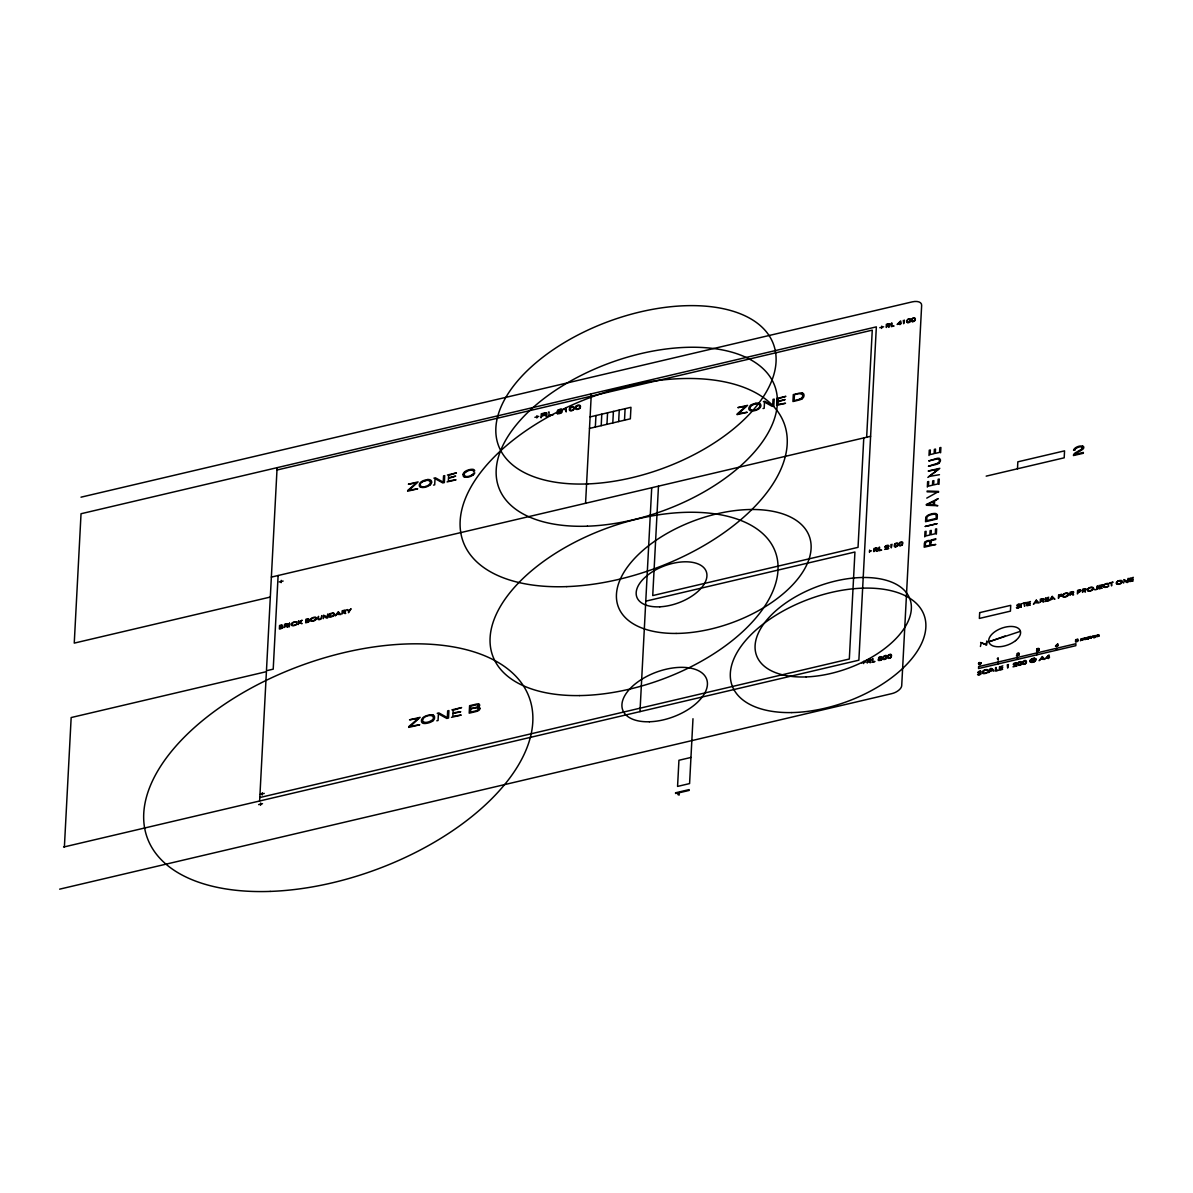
<?xml version="1.0" encoding="UTF-8"?>
<svg xmlns="http://www.w3.org/2000/svg" width="1193" height="1193" viewBox="0 0 1193 1193"><rect width="100%" height="100%" fill="white"/><g stroke="black" fill="none" stroke-linecap="round" stroke-linejoin="round"><path stroke-width="1.5" d="M1019.329 653.496L1018.956 653.212A1.7 0.91 -20.2 0 0 1016.943 653.719L1018.733 653.421M776.852 404.188L776.732 398.492M1088.598 637.912L1086.45 638.404L1088.493 637.644M1095.681 636.242L1093.534 636.749L1095.577 635.988M1023.087 662.995L1023.102 662.577A4.146 2.222 -20.2 0 1 1023.251 661.876M318.427 618.541L318.531 616.349L317.86 618.541A3.758 2.013 -20.2 0 0 317.92 619.182A1.939 1.044 -20.2 0 0 319.724 619.525A1.939 1.044 -20.2 0 0 321.513 618.451A5.697 3.042 -20.2 0 0 321.737 617.631L321.827 615.573L321.141 617.87A3.624 1.939 -20.2 0 1 321.111 618.198M897.643 544.56L897.628 544.813A5.16 2.759 -20.2 0 1 897.479 545.589M1089.805 638.225L1090.223 636.316L1090.134 638.076M1082.752 639.239L1082.692 640.253L1083.155 639.18M64.392 846.866L71.162 717.545L266.412 671.659L259.627 800.995M277.104 467.671L266.457 670.734L273.212 669.154L278.118 575.518M260.551 805.305L260.671 803.008M262.221 795.03L262.341 792.689M281.16 582.646L281.28 580.365M298.429 621.076L298.25 624.535L298.921 622.791L302.127 623.626L299.264 622.373L302.142 620.211L298.951 622.209L299.011 620.942M536.82 417.968L536.954 415.671M559.114 411.764L559.144 411.376A3.997 2.132 -20.2 0 0 560.814 410.854L560.964 409.751M585.569 503.282L591.31 393.839M595.337 427.049L595.948 415.537M601.197 425.677L601.794 414.165M606.954 424.32L607.565 412.808M612.799 422.948L613.411 411.436M618.66 421.561L619.256 410.064M624.506 420.19L625.102 408.692M639.985 711.625L651.721 487.728M658.476 486.147L652.735 595.575L858.035 547.348L863.777 437.906M692.984 718.723L689.584 783.577L677.564 786.411L678.936 760.269L690.956 757.451M866.655 437.234L872.262 330.148L276.985 470.012M863.657 663.591L863.777 661.295M869.488 552.404L869.608 550.107M881.627 328.418L881.746 326.136M872.381 658.7L872.187 662.16L874.991 661.504L872.784 661.683L872.948 658.566M879.032 547.319L878.838 550.778L881.642 550.122L879.435 550.301L879.599 547.184M891.425 323.184L891.246 326.643L894.049 325.987L891.842 326.166L892.006 323.049M892.036 544.262L891.29 547.855L890.888 544.53M904.443 320.127L903.683 323.721L903.295 320.395M924.739 536.865L925.007 531.556L926.081 531.303L925.843 535.94L929.869 534.986L930.108 530.691L931.256 530.423L931.032 534.718L935.312 533.718L935.551 529.081L936.624 528.827L936.356 534.136M926.767 498.107L937.579 492.098L927.095 491.814L927.14 491.039L938.593 491.427L938.548 492.306M927.349 487.087L927.617 481.763L928.691 481.51L928.452 486.147L932.494 485.193L932.717 480.913L933.865 480.63L933.642 484.925L937.922 483.926L938.16 479.288L939.234 479.034L938.966 484.358M927.856 477.424L938.608 469.207L928.184 471.041L939.801 468.312L929.034 476.469L939.458 474.695M929.004 455.532L929.272 450.208L930.346 449.97L930.108 454.593L934.134 453.653L934.373 449.358L935.521 449.09L935.297 453.37L939.577 452.371L939.816 447.733L940.889 447.479L940.606 452.803M930.972 542.054L930.823 544.977L935.804 544.485L924.187 547.214L924.366 543.889A6.263 3.34 -20.2 0 1 925.112 541.861M995.588 667.558L995.409 670.973L998.213 670.317L996.006 670.555L996.17 667.424M997.974 663.964L998.079 662.011M999.54 666.633L999.361 670.048L1002.657 669.273L999.958 669.571L1000.032 668.259L1002.746 667.618L1000.047 667.916L1000.107 666.842L1002.836 665.858M1017.48 468.789L1017.838 461.825L1064.559 450.85L1064.186 457.814L986.179 476.141M1008.443 664.546L1007.682 668.095L1007.28 664.814M1017.42 659.401L1017.51 657.447M1027.084 602.316L1026.89 605.776L1030.275 604.985L1027.486 605.298L1027.561 603.941L1030.364 603.285L1027.576 603.598L1027.635 602.525L1030.454 601.526M1033.928 660.907L1034.003 659.595A2.356 1.253 -20.2 0 0 1033.526 659.461M1036.851 654.838L1036.956 652.884M1045.456 598.006L1045.262 601.466L1048.558 600.69L1045.858 600.989L1045.933 599.617L1048.647 598.975L1045.948 599.274L1046.007 598.2L1048.751 597.231M1058.623 594.904L1058.445 598.364L1059.116 596.53L1061.427 595.978L1059.13 596.187L1059.19 595.113L1061.516 594.218M1056.387 650.245L1056.476 648.291M1073.864 450.253L1075.176 449.985A3.877 2.073 -20.2 0 1 1076.19 448.18M1085.048 638.732L1085.004 639.716L1085.347 638.285M1091.67 637.062L1091.177 638.255L1091.67 636.749M1099.081 585.405L1098.902 588.865L1102.198 588.089L1099.499 588.388L1099.558 587.016L1102.302 586.046L1099.588 586.673L1099.633 585.599L1102.451 584.6M1129.98 578.143L1129.786 581.602L1133.171 580.812L1130.382 581.125L1130.457 579.753L1133.261 579.097L1130.472 579.425L1130.532 578.351L1133.35 577.352M1033.735 660.132L1033.735 660.087A2.431 1.297 -20.2 0 1 1033.585 660.668L1033.272 661.176M1018.404 663.681L1018.39 664.098A4.146 2.222 -20.2 0 0 1018.464 664.755A1.924 1.029 -20.2 0 0 1018.986 665.097L1020.462 664.755M1099.2 635.899L1096.814 636.406M1039.148 649.961L1038.715 650.543A2.043 1.089 -20.2 0 1 1036.568 650.99L1036.613 650.573M1077.711 640.745L1075.818 641.595M463.108 474.337L463.346 473.532A5.249 2.804 -20.2 0 1 464.838 471.712A5.369 2.878 -20.2 0 1 467.686 470.191L468.655 469.878A6.904 3.683 -20.2 0 1 473.114 469.356A4.668 2.49 -20.2 0 1 474.665 470.862L473.502 471.131M878.525 657.999L878.809 657.552A1.596 0.85 -20.2 0 1 881.045 656.702M881.91 657.462L881.791 657.641A1.789 0.954 -20.2 0 1 881.03 658.223A1.819 0.969 -20.2 0 1 881.702 659.699M1019.314 653.734L1019.105 654.018A2.848 1.521 -20.2 0 1 1018.136 654.629L1017.942 654.763M1036.747 649.454L1037 649.111A1.566 0.835 -20.2 0 1 1038.387 648.694L1038.372 648.738M1083.184 639.075L1083.423 638.732A1.551 0.835 -20.2 0 1 1084.884 638.33L1084.914 638.344M879.092 657.895L881.12 657.104M1016.943 605.283L1017.047 605.075A1.506 0.805 -20.2 0 1 1017.599 604.583A1.64 0.88 -20.2 0 1 1018.3 604.344L1018.39 604.314A1.715 0.91 -20.2 0 1 1019.105 604.195M1076.489 640.387A1.581 0.85 -20.2 0 0 1075.698 640.701L1077.875 639.18L1075.654 639.702L1075.579 640.969M1097.217 588.82L1097.232 588.79A6.099 3.266 -20.2 0 0 1097.292 588.373L1097.426 585.793L1096.725 588.462A2.804 1.491 -20.2 0 1 1096.665 588.79M1082.185 448.538L1082.17 448.583A2.684 1.432 -20.2 0 1 1081.395 449.299A9.589 5.13 -20.2 0 1 1079.62 450.358L1075.579 452.714A5.801 3.102 -20.2 0 0 1074.833 453.191A5.861 3.132 -20.2 0 0 1073.76 454.399A4.742 2.535 -20.2 0 0 1073.461 455.547L1083.304 453.28L1083.348 452.445L1074.938 454.429M1038.671 650.23L1038.551 650.349A1.566 0.835 -20.2 0 1 1036.821 650.796L1036.821 650.796M909.812 321.499L907.873 322.378A2.118 1.133 -20.2 0 1 907.306 322.065M1023.311 661.876L1025.771 661.34A4.041 2.162 -20.2 0 1 1025.607 663.04A1.536 0.82 -20.2 0 1 1025.19 663.651L1023.818 664.009A1.924 1.029 -20.2 0 1 1023.191 663.636A4.146 2.222 -20.2 0 1 1023.117 662.995M1016.287 664.024L1016.302 663.994A5.085 2.714 -20.2 0 1 1015.959 664.352L1013.036 666.842L1016.988 665.903L1014.289 666.246L1016.123 664.695A6.934 3.698 -20.2 0 0 1016.779 664.039A1.909 1.029 -20.2 0 0 1016.376 662.771A1.909 1.029 -20.2 0 0 1013.946 663.532M978.141 672.106L978.871 671.465A2.818 1.506 -20.2 0 1 980.199 671.107M1017.569 605.06L1017.778 604.881A1.521 0.82 -20.2 0 1 1018.33 604.642L1018.822 604.642A2.52 1.342 -20.2 0 1 1019.359 604.866M978.752 672.017L979.975 671.555A2.461 1.312 -20.2 0 1 980.542 671.778L980.989 671.435A3.415 1.819 -20.2 0 0 980.273 671.152M1038.477 649.29L1038.357 649.38A1.909 1.014 -20.2 0 1 1037.537 649.648L1037.612 649.842A3.102 1.655 -20.2 0 1 1038.462 649.723L1038.536 649.738M1097.098 588.984L1096.68 589.342A1.715 0.91 -20.2 0 1 1095.353 589.73L1095.189 589.73A2.103 1.133 -20.2 0 1 1094.473 589.61L1094.727 589.312M308.361 621.538L308.003 621.792A2.267 1.208 -20.2 0 1 307.004 622.135L306.258 622.314L306.661 620.882A5.89 3.147 -20.2 0 1 307.287 620.763L307.421 620.733M870.025 660.519L869.667 660.758A2.431 1.297 -20.2 0 1 868.966 660.982L867.758 661.28L869.041 659.818A2.908 1.551 -20.2 0 1 869.727 659.699M1035.33 660.176L1035.36 660.147A2.222 1.193 -20.2 0 0 1034.913 658.67M344.971 611.383L344.538 611.636A1.909 1.014 -20.2 0 1 343.673 611.934L342.674 612.173L342.734 611.01L343.957 610.727A2.908 1.551 -20.2 0 1 344.643 610.592M546.454 414.806A2.311 1.238 -20.2 0 0 545.693 414.836L546.543 414.284M546.469 414.359L546.513 414.314A1.849 0.984 -20.2 0 0 546.23 412.957L546.29 412.897M1035.464 660.296L1035.509 660.251A3.057 1.625 -20.2 0 1 1034.629 660.982L1034.585 660.788M287.215 624.983L286.946 625.162A1.909 1.014 -20.2 0 1 286.007 625.49M737.11 413.971L745.983 406.336L737.856 407.618L747.579 405.337L738.512 413.628L747.221 412.271L737.08 414.642M407.633 490.517L416.491 482.941L408.379 484.179L418.102 481.897L409.035 490.189L417.729 488.817L407.603 491.203M408.692 726.671L418.311 718.425L409.527 719.826L420.16 717.321L410.332 726.283L419.772 724.777L408.647 727.402M979.945 674.284L979.274 674.522A1.745 0.925 -20.2 0 1 978.126 674.254L977.559 674.537A2.938 1.581 -20.2 0 0 978.349 674.94A1.998 1.074 -20.2 0 0 980.467 674.313M1091.849 636.54L1092.922 636.167L1091.998 636.674M320.619 618.854L320.41 618.973A1.745 0.925 -20.2 0 1 319.262 619.331L318.844 619.256M876.631 549.212L876.378 549.376A3.027 1.625 -20.2 0 1 875.617 549.615L874.409 549.898L875.468 548.497M1019.001 607.177L1018.136 607.595M1043.055 599.9L1042.831 600.034A3.027 1.625 -20.2 0 1 1042.041 600.288L1040.833 600.571L1041.892 599.169A2.267 1.208 -20.2 0 1 1042.801 599.05L1042.876 599.05M1080.291 591.146L1080.127 591.251A3.027 1.625 -20.2 0 1 1079.277 591.534L1077.398 593.92L1077.577 590.446L1078.726 590.177A9.976 5.324 -20.2 0 1 1079.576 590.013L1079.859 589.953M1085.272 589.998L1085.153 590.073A2.923 1.566 -20.2 0 1 1084.318 590.356L1083.095 590.639L1084.228 589.223A1.909 1.014 -20.2 0 1 1085.063 589.118L1085.108 589.118M912.63 318.606L912.66 318.576A1.611 0.865 -20.2 0 1 914.688 318.576L914.733 318.71A5.607 2.997 -20.2 0 1 914.584 320.35L912.526 321.26A2.118 1.133 -20.2 0 1 912.004 320.962M281.787 626.161L281.354 626.429A3.102 1.655 -20.2 0 1 280.623 626.653L280.877 625.535A1.804 0.969 -20.2 0 1 281.742 625.445L281.891 625.52M881.18 657.761L881.209 657.731A1.655 0.88 -20.2 0 1 880.21 658.282L879.166 658.118M1072.865 592.832L1072.477 593.07A2.431 1.297 -20.2 0 1 1071.791 593.294L1070.583 593.592L1071.627 592.19A3.102 1.655 -20.2 0 1 1072.477 592.071L1072.567 592.071M308.062 619.987L308.092 619.957A1.939 1.044 -20.2 0 1 307.66 620.241L307.66 620.241M281.966 627.831L281.757 627.98A3.296 1.76 -20.2 0 1 280.728 628.323L279.982 628.502L280.385 627.056A6.591 3.519 -20.2 0 1 281.041 626.921L281.235 626.892M1016.943 655.36L1017.033 655.315A4.116 2.207 -20.2 0 1 1017.599 654.972L1017.853 654.823M1098.619 636.242L1097.187 636.63M1019.374 604.851L1019.657 604.404A4.847 2.595 -20.2 0 0 1019.09 604.24M1081.186 639.06L1081.231 639.045A1.834 0.984 -20.2 0 0 1080.873 639.329L1080.47 640.775L1082.513 638.866M1063.977 593.786L1063.902 593.846A4.22 2.252 -20.2 0 0 1062.829 594.711A3.385 1.804 -20.2 0 0 1064.857 597.082A3.385 1.804 -20.2 0 0 1068.749 593.995A3.385 1.804 -20.2 0 0 1063.992 593.801M983.986 670.779L984.106 670.69A3.624 1.939 -20.2 0 0 983.151 671.435A2.535 1.357 -20.2 0 0 983.569 673.076M894.407 546.469A2.863 1.536 -20.2 0 0 895.033 546.856L897.628 545.991L898.075 543.635M896.853 546.185L896.912 546.155A3.206 1.715 -20.2 0 0 897.419 545.604M901.55 545.082L901.61 545.052A3.206 1.715 -20.2 0 0 902.102 544.5A4.354 2.326 -20.2 0 0 902.176 542.755A2.371 1.268 -20.2 0 0 901.893 542.472L900.402 542.636A1.924 1.029 -20.2 0 0 899.716 543.322A4.116 2.207 -20.2 0 0 899.701 545.052M1018.166 654.405L1017.077 655.002M1097.142 635.437L1098.514 635.094M801.07 398.507C806.393 393.944 798.221 392.258 794.419 394.958L794.12 400.565L797.923 399.67A8.783 4.697 -20.2 0 0 799.578 399.223M1079.59 451.208L1078.278 451.953A23.86 12.75 -20.2 0 0 1076.131 453.251A3.117 1.67 -20.2 0 0 1074.863 454.429M1032.959 661.369L1031.781 660.668L1033.585 659.744M888.606 654.987L888.666 654.957A4.429 2.371 -20.2 0 0 888.517 658.193M890.366 657.835L890.485 657.775A2.386 1.282 -20.2 0 0 891.26 657.015M477.036 710.476L477.17 710.417A2.043 1.089 -20.2 0 0 477.737 710.103C481.48 706.51 471.489 708.195 470.698 709.298L470.549 712.132L475.246 711.028A6.696 3.579 -20.2 0 0 477.036 710.491M1005.132 636.033L990.13 641.387M565.9 408.051L566.198 411.928L565.691 409.154L563.707 409.631L564.378 409.124A1.64 0.88 -20.2 0 0 566.183 408.021M989.206 641.7L1020.343 631.351M1032.676 661.489L1031.632 661.593A2.132 1.133 -20.2 0 1 1031.721 660.147A1.73 0.925 -20.2 0 1 1033.526 659.401M932.687 540.354L934.253 539.877A8.47 4.533 -20.2 0 0 935.715 539.43L935.804 538.654A7.59 4.056 -20.2 0 1 933.97 539.251L932.732 539.624A3.877 2.073 -20.2 0 0 931.032 540.265M425.006 480.809L424.723 480.883A4.832 2.58 -20.2 0 0 421.875 482.285M425.826 486.416L426.095 486.341A5.309 2.833 -20.2 0 0 430.091 483.419A5.309 2.833 -20.2 0 0 429.003 480.704M1033.063 661.981L1033.138 661.966A3.296 1.76 -20.2 0 1 1031.572 662.175A2.938 1.566 -20.2 0 1 1031.677 659.341M1078.74 592.011L1079.098 591.922A5.026 2.684 -20.2 0 0 1079.963 591.683L1081.156 590.565L1080.127 589.909M1076.489 640.462L1076.533 640.447A1.536 0.82 -20.2 0 1 1077.428 640.343L1077.577 640.447M81.005 497.183L912.227 301.874A10.17 5.428 -20.2 0 1 921.652 305.333L901.714 685.617A10.155 5.428 -20.2 0 1 898.612 690.344A9.872 5.279 -20.2 0 1 891.693 693.655L59.65 889.158M879.793 327.702L883.67 326.793M548.362 412.122L549.108 411.943L548.914 415.611L553.194 414.597L548.154 416.178M557.936 411.227L557.265 411.376A3.43 1.834 -20.2 0 1 557.906 410.183M534.911 417.311L538.774 416.402M590.103 416.909L630.963 407.305L630.351 418.818L589.491 428.421M433.909 478.169L435.4 477.826L443.229 482.151L443.557 475.903L444.706 475.634L444.348 482.569L442.782 482.926L435.027 478.632L434.699 484.82L433.551 485.104M447.42 474.993L456.412 472.89L448.628 475.396L448.508 477.782L455.666 476.096L448.464 478.468L448.329 481.003L456.039 479.81L447.062 481.927M763.401 401.623L764.877 401.28L772.706 405.56L773.034 399.357L774.182 399.088L773.825 406.008L772.259 406.381L764.504 402.086L764.191 408.274L763.028 408.543M776.911 398.447L785.889 396.344L778.104 398.79L777.985 401.236L785.143 399.551L777.94 401.862L777.806 404.457L785.516 403.264L776.539 405.381M797.133 400.535L792.942 401.519L793.3 394.6L797.506 393.615A11.095 5.935 -20.2 0 1 802.457 392.885M271.363 577.099L870.607 436.31M279.251 581.945L283.129 581.036M270.319 597.052L74.249 643.116L81.035 513.736L876.348 326.867L858.871 660.191L63.572 847.06M935.64 463.898L928.437 466.254L935.849 464.509M323.482 615.2L327.374 616.87C327.836 607.729 330.386 623.641 324.019 615.886L323.303 618.66M286.007 625.49L285.008 625.729L285.067 624.55L286.275 624.267A3.027 1.625 -20.2 0 1 286.976 624.148M645.771 601.168L854.934 552.016L849.327 659.013L259.82 797.535M884.982 546.976L887.204 545.663L887.905 546.662A4.772 2.55 -20.2 0 1 887.503 547.065L884.699 549.406L888.725 548.467L886.026 548.765L887.995 547.095A5.011 2.684 -20.2 0 0 888.517 546.588M869.548 551.285L871.516 550.823M437.22 713.31L438.86 712.922L447.315 717.589L447.673 710.864L448.911 710.566L448.523 718.022L446.793 718.44L438.413 713.802L438.055 720.483L436.817 720.781M451.879 709.865L461.602 707.583L453.161 710.238L453.027 712.877L460.722 711.744L452.982 713.563L452.833 716.337L461.214 715.054L451.491 717.336M1022.878 603.3L1026.084 602.554L1024.757 603.196L1024.593 606.327L1024.176 603.33L1022.863 603.643M1109.878 582.87L1113.084 582.109L1111.742 582.766L1111.578 585.882L1111.175 582.9L1109.848 583.198M1123.791 579.589L1127.683 581.319C1128.116 572.118 1130.725 587.97 1124.328 580.335L1123.612 583.049M1079.069 591.594L1078.069 591.832L1078.144 590.654L1079.203 590.401A2.043 1.089 -20.2 0 1 1080.023 590.311L1080.053 590.296M260.313 794.329L264.264 793.405M258.627 804.604L262.505 803.694M861.734 662.89L865.7 661.966M980.631 642.416L986.044 644.757L986.894 640.954L986.686 644.995L981.272 642.699L980.422 646.472M998.123 657.91L998.332 660.132L997.273 658.551A1.596 0.85 -20.2 0 0 997.945 658.282M1036.732 649.559L1036.747 649.022A1.506 0.805 -20.2 0 1 1039.192 648.813M1057.445 645.473L1055.79 645.86L1057.505 644.25L1057.729 646.174L1057.848 643.877L1055.462 646.129L1057.43 645.667M1086.361 638.628L1089.075 637.987M1093.444 636.958L1096.084 636.346A2.147 1.148 -20.2 0 0 1095.845 635.63M1075.475 641.372L1075.579 641.849A1.909 1.014 -20.2 0 0 1077.592 641.312A1.506 0.805 -20.2 0 0 1077.697 640.149M1088.493 638.359L1088.911 638.27A1.536 0.82 -20.2 0 1 1086.48 639.135M1095.577 636.704L1095.994 636.6A1.536 0.82 -20.2 0 1 1093.563 637.48M1016.794 655.598L1019.195 655.032L1016.376 655.882M876.452 548.362L876.363 548.377A2.267 1.208 -20.2 0 0 875.468 548.512M755.765 403.279L756.108 403.219A6.353 3.4 -20.2 0 1 759.598 403.264M875.886 548.079L875.96 548.064A9.082 4.861 -20.2 0 0 875.065 548.243L873.917 548.526C873.828 555.565 873.44 547.99 876.706 551.285L877.451 551.121L875.468 549.988M1084.72 588.805L1084.571 588.835A9.082 4.861 -20.2 0 0 1083.751 588.999L1082.603 589.267C1082.513 596.321 1082.126 588.716 1085.466 592.011L1084.154 590.744L1086.182 589.387A1.849 0.984 -20.2 0 0 1085.898 588.82A1.536 0.82 -20.2 0 0 1085.063 588.76M1072.194 591.743L1072.045 591.773A9.082 4.861 -20.2 0 0 1071.239 591.937L1070.076 592.22C1069.987 599.259 1069.599 591.683 1072.865 594.979L1073.611 594.8L1071.553 593.696A3.877 2.073 -20.2 0 0 1072.716 593.339A1.596 0.85 -20.2 0 0 1073.342 592.861A1.7 0.91 -20.2 0 0 1073.387 591.758A1.924 1.029 -20.2 0 0 1072.552 591.668M1042.309 598.767L1042.458 598.737A9.082 4.861 -20.2 0 0 1041.489 598.931L1040.341 599.199C1040.251 606.238 1039.864 598.677 1043.129 601.973L1043.875 601.794L1041.892 600.661A4.757 2.535 -20.2 0 0 1042.921 600.347L1043.651 599.825A1.64 0.88 -20.2 0 0 1043.607 598.782A1.536 0.82 -20.2 0 0 1042.801 598.692M1098.306 635.869L1097.485 636.018A4.429 2.371 -20.2 0 1 1096.74 636.048M427.258 479.675L426.289 479.84A10.543 5.637 -20.2 0 0 424.917 480.153L424.574 480.257A6.04 3.221 -20.2 0 0 420.771 482.181A5.607 2.997 -20.2 0 0 419.533 484L419.339 484.82A11.348 6.069 -20.2 0 0 419.325 485.447L419.414 485.998A5.607 2.997 -20.2 0 0 420.711 487.355M1097.277 635.794L1099.051 635.645M883.849 659.371L883.789 659.356A4.429 2.371 -20.2 0 1 883.983 656.105L884.028 656.031A2.968 1.581 -20.2 0 1 885.981 655.479M888.77 324.198L888.86 324.198A2.431 1.297 -20.2 0 0 888.159 324.302L886.876 324.585L886.817 325.764L888.024 325.48A1.879 0.999 -20.2 0 0 889.203 325.048M885.698 655.956L883.715 656.821A4.34 2.326 -20.2 0 0 883.655 658.64L885.564 658.64A3.206 1.715 -20.2 0 0 886.071 658.089M282.353 626.534L282.428 626.549A2.804 1.506 -20.2 0 0 281.802 626.519A3.683 1.968 -20.2 0 0 282.294 626.176L282.428 626.042A2.073 1.104 -20.2 0 0 282.577 625.729M308.465 620.375L308.584 620.375A2.953 1.581 -20.2 0 0 308.077 620.345A3.683 1.968 -20.2 0 0 308.569 620.002L308.704 619.868A1.834 0.969 -20.2 0 0 308.808 619.57M1018.762 665.44L1020.701 664.933A2.252 1.208 -20.2 0 0 1021.506 664.173A5.607 2.997 -20.2 0 0 1021.521 662.16A1.819 0.969 -20.2 0 0 1018.822 662.204M897.047 543.471L895.57 543.829A1.924 1.029 -20.2 0 0 895.033 544.426M546.081 412.853L546.155 412.867A3.609 1.924 -20.2 0 0 544.5 413.061L541.279 413.792L541.07 417.833L541.816 415.969L544.843 415.268A2.013 1.074 -20.2 0 1 545.619 415.134A1.73 0.925 -20.2 0 1 545.962 415.537L546.036 416.044A3.49 1.864 -20.2 0 0 546.14 416.581L546.916 416.461A6.979 3.728 -20.2 0 1 546.737 415.85L546.648 415.373A2.446 1.312 -20.2 0 0 546.498 414.94M895.421 546.498L894.989 546.245A4.116 2.207 -20.2 0 1 895.108 544.426M978.976 672.569L979.781 672.718A6.606 3.534 -20.2 0 1 980.75 673.061A3.296 1.76 -20.2 0 1 981.034 673.448A1.715 0.91 -20.2 0 1 980.497 674.328M296.49 624.133L296.893 624.237A4.086 2.177 -20.2 0 1 295.864 624.968A4.34 2.311 -20.2 0 1 294.298 625.505A3.266 1.745 -20.2 0 1 291.897 625.52A3.325 1.775 -20.2 0 1 292.225 622.91A3.34 1.789 -20.2 0 1 295.939 621.777A2.326 1.238 -20.2 0 1 296.997 622.045L296.461 622.284A3.37 1.804 -20.2 0 0 295.64 622.105M1016.182 663.189L1013.245 664.471A2.833 1.506 -20.2 0 1 1013.811 663.502M282.294 625.177L281.921 625.087A2.699 1.447 -20.2 0 0 280.907 625.207L279.565 625.505L279.386 628.979L281.041 628.592A2.341 1.253 -20.2 0 0 282.458 627.965M978.499 672.882L978.767 672.971A10.126 5.413 -20.2 0 1 979.185 673.106A6.875 3.683 -20.2 0 1 980.079 673.344L980.228 673.389M1085.227 638.166L1084.407 638.166A2.088 1.118 -20.2 0 0 1083.691 638.374L1083.647 638.419A1.968 1.059 -20.2 0 0 1083.08 638.807M878.958 660.042L878.987 660.042A2.356 1.253 -20.2 0 0 879.345 660.147M1017.838 605.626L1018.598 605.805A6.606 3.534 -20.2 0 1 1019.583 606.133A1.685 0.895 -20.2 0 1 1019.299 607.401A1.685 0.895 -20.2 0 1 1017.211 607.938M1038.984 649.603L1038.536 649.529A1.939 1.044 -20.2 0 0 1038.864 649.26M878.704 658.402L878.734 658.417A1.789 0.954 -20.2 0 0 879.375 658.611A2.103 1.118 -20.2 0 0 878.436 659.192A2.207 1.178 -20.2 0 0 878.54 660.475M282.309 627.011L282.1 626.936A1.64 0.88 -20.2 0 0 281.473 626.832M1017.256 605.91L1017.271 605.925A4.429 2.371 -20.2 0 0 1017.629 606.044L1018.091 606.163A3.833 2.058 -20.2 0 1 1019.061 606.462M573.356 407.067L570.478 407.752L570.343 410.288A1.924 1.029 -20.2 0 0 573.207 409.602A5.294 2.833 -20.2 0 0 573.296 407.111M1099.036 634.974L1098.932 634.915A1.506 0.805 -20.2 0 0 1096.561 635.571M897.181 543.546L897.211 543.576A2.371 1.268 -20.2 0 1 897.539 543.829A5.16 2.759 -20.2 0 1 897.613 544.56M308.167 619.376L308.033 619.301A2.267 1.208 -20.2 0 0 307.063 619.406L306.899 620.479A2.923 1.566 -20.2 0 0 307.63 620.285M929.466 541.398L929.735 541.697A7.188 3.847 -20.2 0 1 929.854 542.696L929.75 545.231L925.291 546.275L925.425 543.784A7.322 3.922 -20.2 0 1 925.693 542.591L925.992 542.204A2.326 1.238 -20.2 0 1 929.362 541.473M576.383 408.811C573.505 406.813 581.901 403.1 579.321 408.17A1.924 1.029 -20.2 0 1 576.473 408.826M346.79 609.712L348.595 611.07L348.505 612.725L351.085 608.713L348.863 610.622L347.446 609.563M881.866 657L881.776 656.911A1.596 0.85 -20.2 0 0 881.15 656.657M888.323 657.597L890.261 657.537A3.206 1.715 -20.2 0 0 890.753 656.985A5.16 2.759 -20.2 0 0 890.947 656.195L890.992 655.926A5.026 2.684 -20.2 0 0 890.917 655.211A2.207 1.178 -20.2 0 0 890.396 654.868L888.412 655.718A4.34 2.326 -20.2 0 0 888.353 657.537M345.388 610.413A1.506 0.805 -20.2 0 1 344.881 611.83A2.744 1.461 -20.2 0 1 343.733 612.263L345.702 613.396L344.971 613.56C341.705 610.279 342.093 617.84 342.182 610.801L343.778 610.428A4.921 2.625 -20.2 0 1 344.658 610.249A1.924 1.029 -20.2 0 1 345.448 610.369M333.548 613.739A1.789 0.954 -20.2 0 0 332.444 613.515L332.429 613.515A7.203 3.847 -20.2 0 0 331.072 613.754L330.222 613.948L330.729 616.572A7.874 4.205 -20.2 0 0 332.474 616.08A2.386 1.282 -20.2 0 0 333.488 615.394A2.699 1.447 -20.2 0 0 333.622 613.709M332.892 612.963A3.4 1.819 -20.2 0 1 334.025 615.349A3.012 1.611 -20.2 0 1 333.026 616.17A3.922 2.088 -20.2 0 1 331.371 616.736L329.477 617.199L329.656 613.739L330.893 613.456A9.991 5.339 -20.2 0 1 332.787 613.098M311.656 620.703A2.625 1.402 -20.2 0 1 311.91 618.481A2.625 1.402 -20.2 0 1 315.563 617.899M315.563 618.034A2.371 1.268 -20.2 0 1 315.489 619.465M311.94 620.524A2.371 1.268 -20.2 0 0 314.684 620.092A1.7 0.91 -20.2 0 0 315.519 619.465M315.817 617.363A3.549 1.894 -20.2 0 0 311.94 618.049A3.191 1.7 -20.2 0 0 310.836 618.928A3.087 1.655 -20.2 0 0 311.224 621.001M315.683 617.482A3.191 1.7 -20.2 0 1 315.474 620.032A3.191 1.7 -20.2 0 1 311.194 621.046M309.3 620.927A1.939 1.029 -20.2 0 1 308.719 621.836A1.939 1.029 -20.2 0 1 307.317 622.403L305.676 622.791L305.855 619.331L307.183 619.018A2.699 1.447 -20.2 0 1 308.092 618.869M308.256 618.735A1.834 0.969 -20.2 0 1 308.808 619.152M296.446 624.133A2.789 1.491 -20.2 0 1 293.493 625.356A2.789 1.491 -20.2 0 1 291.703 624.342M291.823 624.312A3.117 1.67 -20.2 0 1 292.225 623.507M292.181 623.492A3.624 1.939 -20.2 0 1 293.016 622.85L293.135 622.761A2.759 1.476 -20.2 0 1 295.596 622.149M282.995 627.115A1.879 0.999 -20.2 0 1 282.517 627.98M1117.409 583.869A2.64 1.417 -20.2 0 0 1120.719 583.198A2.64 1.417 -20.2 0 0 1121.435 581.11L1121.435 581.11A3.057 1.625 -20.2 0 0 1120.6 580.782M1120.54 580.797A2.64 1.417 -20.2 0 0 1118.035 581.379A2.58 1.387 -20.2 0 0 1117.17 582.169A2.371 1.268 -20.2 0 0 1116.812 582.959A2.356 1.253 -20.2 0 0 1117.453 583.839M1117.796 581.17A3.49 1.864 -20.2 0 1 1121.48 580.559M1117.766 581.215A3.176 1.7 -20.2 0 0 1117.006 584.138A3.385 1.804 -20.2 0 0 1121.42 583.198M1121.42 580.603A3.087 1.655 -20.2 0 1 1121.301 583.138M1109.028 583.675A4.101 2.192 -20.2 0 0 1107.969 583.422A3.624 1.939 -20.2 0 0 1102.943 586.151M1103.286 586.091A3.445 1.849 -20.2 0 0 1103.928 587.21A3.296 1.76 -20.2 0 0 1106.314 587.195A3.355 1.789 -20.2 0 0 1107.82 586.702A2.684 1.432 -20.2 0 0 1108.893 585.927L1108.491 585.838A3.087 1.655 -20.2 0 1 1104.494 586.941A2.818 1.506 -20.2 0 1 1104.271 585.152A2.267 1.208 -20.2 0 1 1105.225 584.421A2.923 1.566 -20.2 0 1 1107.656 583.869M1107.775 583.72A2.818 1.506 -20.2 0 1 1108.7 583.959M1088.091 589.074A2.654 1.417 -20.2 0 1 1091.684 587.567M1091.714 587.612A1.819 0.969 -20.2 0 1 1092.594 587.881A2.654 1.417 -20.2 0 1 1092.505 589.402A2.58 1.387 -20.2 0 1 1091.58 590.132A2.461 1.312 -20.2 0 1 1088.717 590.535M1088.612 590.61A2.356 1.253 -20.2 0 1 1087.971 589.745A2.371 1.268 -20.2 0 1 1088.27 588.939M1088.061 591.057A3.4 1.819 -20.2 0 1 1087.882 588.865A4.22 2.252 -20.2 0 1 1088.791 588.045L1088.941 587.925A3.668 1.954 -20.2 0 1 1092.699 587.344A3.236 1.73 -20.2 0 1 1092.654 589.864A3.236 1.73 -20.2 0 1 1088.344 590.982M1064.29 594.054A2.446 1.312 -20.2 0 1 1066.84 593.383M1066.751 593.473A1.819 0.969 -20.2 0 1 1067.646 593.756A2.654 1.417 -20.2 0 1 1067.556 595.262A3.057 1.625 -20.2 0 1 1066.766 595.948A2.669 1.417 -20.2 0 1 1063.619 596.44A2.669 1.417 -20.2 0 1 1063.47 594.636M1063.425 594.755A2.49 1.327 -20.2 0 1 1064.275 594.054M1017.182 607.968A3.012 1.611 -20.2 0 1 1016.406 607.61L1016.973 607.297A1.73 0.925 -20.2 0 0 1018.047 607.684M1033.153 662.04A3.43 1.834 -20.2 0 0 1035.121 660.997L1035.479 660.892A3.952 2.103 -20.2 0 1 1034.48 661.668A3.4 1.819 -20.2 0 1 1031.423 662.354A4.011 2.147 -20.2 0 1 1030.29 662.04A3.773 2.013 -20.2 0 1 1030.334 660.102M1031.647 659.326A3.4 1.819 -20.2 0 1 1035.017 658.551M1034.957 660.818A2.714 1.447 -20.2 0 0 1035.882 659.401L1035.882 659.356A2.461 1.312 -20.2 0 0 1035.807 658.879M1035.748 658.894A2.505 1.342 -20.2 0 0 1035.136 658.551A1.7 0.91 -20.2 0 0 1034.227 658.447M1034.346 658.238A3.4 1.819 -20.2 0 0 1031.393 659.162A4.011 2.147 -20.2 0 0 1030.424 660.117M1023.49 664.247A4.101 2.192 -20.2 0 1 1023.475 661.086A1.745 0.939 -20.2 0 1 1026.204 661.056A5.607 2.997 -20.2 0 1 1026.114 663.069A2.252 1.208 -20.2 0 1 1025.398 663.83A1.596 0.85 -20.2 0 1 1023.445 664.277M1018.434 663.666A4.146 2.222 -20.2 0 1 1018.554 662.98L1021.074 662.443A4.041 2.162 -20.2 0 1 1020.925 664.143A1.536 0.82 -20.2 0 1 1020.492 664.755M1018.747 665.336A4.175 2.222 -20.2 0 1 1018.762 662.19M1016.376 663.099A2.386 1.282 -20.2 0 1 1016.436 663.979M986.924 669.691A2.326 1.238 -20.2 0 1 987.968 669.974L987.476 670.287A2.401 1.282 -20.2 0 0 986.611 670.034M982.987 673.374A3.236 1.73 -20.2 0 1 982.943 671.077A3.236 1.73 -20.2 0 1 986.835 669.646M982.868 673.463A3.296 1.76 -20.2 0 0 985.269 673.434A4.921 2.625 -20.2 0 0 986.76 672.956A4.28 2.282 -20.2 0 0 987.879 672.181M987.342 672.077A2.774 1.491 -20.2 0 1 983.539 673.12M984.15 670.466A2.774 1.491 -20.2 0 1 986.611 669.84M978.29 672.837A1.834 0.984 -20.2 0 1 978.096 672.345M1095.323 637.256A1.685 0.91 -20.2 0 1 1093.325 637.002M1093.504 637.524A1.655 0.88 -20.2 0 1 1093.593 636.227A1.655 0.88 -20.2 0 1 1095.756 635.66M1091.684 637.062A1.7 0.91 -20.2 0 1 1091.953 636.659M1088.24 638.926A1.685 0.91 -20.2 0 1 1086.271 638.285A1.685 0.91 -20.2 0 1 1088.926 637.137M1088.687 637.33A1.685 0.895 -20.2 0 1 1089.045 637.987M1082.826 638.538A1.521 0.805 -20.2 0 0 1082.23 638.598L1082.036 638.732A2.654 1.417 -20.2 0 0 1081.38 638.911M1076.682 640.164A2.028 1.089 -20.2 0 1 1077.741 640.119M890.425 657.939A2.968 1.581 -20.2 0 1 888.412 658.387M890.858 654.39A4.757 2.535 -20.2 0 1 890.992 657M888.591 654.868A2.968 1.581 -20.2 0 1 890.619 654.361M885.847 655.867A3.713 1.983 -20.2 0 1 886.235 657.045M886.265 657.298A5.16 2.759 -20.2 0 1 886.131 658.074M883.774 659.505A2.968 1.581 -20.2 0 0 885.803 658.998A2.386 1.282 -20.2 0 0 886.563 658.118M886.16 655.494A4.757 2.535 -20.2 0 1 886.295 658.104M878.764 659.654A1.521 0.82 -20.2 0 1 880.434 658.372A1.521 0.82 -20.2 0 1 881.597 659.192A1.521 0.82 -20.2 0 1 879.509 660.191M881.597 659.669A2.088 1.118 -20.2 0 1 878.689 660.37M870.651 659.401A1.775 0.954 -20.2 0 1 869.995 660.952A5.115 2.729 -20.2 0 1 868.817 661.369L870.786 662.503L870.055 662.667C866.789 659.371 867.177 666.947 867.266 659.908L868.877 659.535A4.921 2.625 -20.2 0 1 869.742 659.356A1.924 1.029 -20.2 0 1 870.532 659.475M901.669 545.231A2.252 1.208 -20.2 0 1 900.029 545.619M899.328 545.246A4.906 2.625 -20.2 0 1 899.85 542.487M899.104 545.365A2.863 1.536 -20.2 0 0 899.731 545.753L902.326 544.888L902.773 542.532A1.819 0.969 -20.2 0 0 902.027 542.04A2.118 1.133 -20.2 0 0 899.969 542.517M896.972 546.334A2.252 1.208 -20.2 0 1 895.332 546.722M894.631 546.349A4.906 2.625 -20.2 0 1 895.168 543.59M898.001 543.546A1.819 0.969 -20.2 0 0 897.33 543.143A2.118 1.133 -20.2 0 0 895.272 543.62M885.713 546.051A1.968 1.059 -20.2 0 1 888.159 545.335A1.968 1.059 -20.2 0 1 888.71 546.603M884.908 546.99A2.64 1.417 -20.2 0 1 885.624 546.021M875.468 550.003A4.757 2.535 -20.2 0 0 876.497 549.66L876.631 549.615A1.998 1.074 -20.2 0 0 877.168 549.183A1.715 0.91 -20.2 0 0 877.228 548.079A1.924 1.029 -20.2 0 0 876.393 547.975M939.353 463.033A4.847 2.595 -20.2 0 1 935.864 464.45M939.249 458.515A6.293 3.355 -20.2 0 1 939.055 462.944M939.368 458.425A4.175 2.237 -20.2 0 0 937.191 458.321L928.706 460.945L935.879 459.26A3.877 2.073 -20.2 0 1 938.652 459.126M938.563 459.201A2.252 1.193 -20.2 0 1 939.04 459.484L939.383 460.453A8.023 4.28 -20.2 0 1 939.204 461.691L938.995 462.049A2.356 1.253 -20.2 0 1 938.384 462.675M938.459 462.705A3.877 2.073 -20.2 0 1 935.655 463.838M925.962 517.315A16.583 8.858 -20.2 0 0 925.693 519.164L925.529 521.699L937.146 518.97L937.28 516.435A16.583 8.858 -20.2 0 0 937.161 514.675M937.116 514.705A5.801 3.102 -20.2 0 0 936.445 513.84A4.056 2.162 -20.2 0 0 934.507 513.467A7.859 4.205 -20.2 0 0 928.855 514.854A3.743 1.998 -20.2 0 0 926.872 516.032A5.577 2.982 -20.2 0 0 926.007 517.315M931.077 542.01A2.311 1.238 -20.2 0 1 932.568 540.161M930.51 541.204A2.386 1.268 -20.2 0 1 931.002 540.28M930.406 541.234A3.206 1.715 -20.2 0 0 929.466 540.504A3.311 1.775 -20.2 0 0 925.291 541.89M912.183 320.872A5.219 2.789 -20.2 0 1 912.451 318.606M912.377 321.528A4.101 2.192 -20.2 0 1 912.541 318.382A1.596 0.85 -20.2 0 1 914.375 317.905M912.168 321.767A2.52 1.342 -20.2 0 0 914.27 321.171L914.315 321.126A3.102 1.655 -20.2 0 0 915.016 320.395M914.449 317.845A4.041 2.162 -20.2 0 1 914.777 320.365M907.485 321.976A5.219 2.789 -20.2 0 1 907.754 319.709M910.304 321.499A2.386 1.282 -20.2 0 1 909.603 322.214A1.909 1.029 -20.2 0 1 907.545 322.736A4.101 2.192 -20.2 0 1 907.843 319.485A1.611 0.865 -20.2 0 1 910.005 319.679L910.035 319.813A5.607 2.997 -20.2 0 1 909.886 321.454M909.976 318.814A4.578 2.446 -20.2 0 1 910.065 321.469M907.754 319.456A1.596 0.85 -20.2 0 1 909.677 319.008M890.097 324.466A2.282 1.223 -20.2 0 1 889.217 325.48L889.024 325.48A3.877 2.073 -20.2 0 1 887.875 325.838L889.188 327.136C885.832 323.825 886.22 331.43 886.324 324.377L887.92 324.004A4.921 2.625 -20.2 0 1 888.8 323.84A1.536 0.82 -20.2 0 1 889.62 323.929M889.665 323.914A1.775 0.954 -20.2 0 1 889.859 324.496M477.737 704.705A4.921 2.625 -20.2 0 0 475.411 705.063L470.877 706.077L470.743 708.612L475.187 707.568A5.219 2.789 -20.2 0 0 477.632 706.763M477.632 704.824A2.252 1.208 -20.2 0 1 477.528 706.688M479.869 708.463A3.668 1.954 -20.2 0 1 478.781 710.431A2.326 1.253 -20.2 0 1 478.274 710.7L476.887 711.296A10.364 5.547 -20.2 0 1 475.291 711.729L469.192 713.175L469.595 705.704L475.768 704.258A5.175 2.759 -20.2 0 1 478.781 703.959M479.929 708.448A3.206 1.715 -20.2 0 0 479.362 707.494A3.057 1.625 -20.2 0 0 477.558 707.315M477.558 707.285A3.266 1.745 -20.2 0 0 479.109 706.331A3.042 1.625 -20.2 0 0 478.632 704.124M422.561 719.647A5.711 3.042 -20.2 0 1 428.615 715.591A5.711 3.042 -20.2 0 1 433.342 717.739A6.174 3.296 -20.2 0 1 431.896 720.647M431.583 720.348A5.711 3.042 -20.2 0 1 423.962 722.138M423.888 722.496A5.488 2.938 -20.2 0 1 422.725 720.781L422.68 720.617A9.932 5.309 -20.2 0 1 422.754 719.871M433.193 715.025A7.978 4.265 -20.2 0 1 434.461 718.097L434.535 718.305A6.845 3.654 -20.2 0 1 432.776 720.93M433.074 715.084A6.845 3.654 -20.2 0 0 429.346 715.01L428.63 715.144A11.468 6.129 -20.2 0 0 427.467 715.427L426.736 715.651A6.711 3.594 -20.2 0 0 423.232 717.411A7.978 4.265 -20.2 0 0 421.487 721.154A7.009 3.743 -20.2 0 0 422.889 723.256A6.591 3.519 -20.2 0 0 425.99 723.42L427.049 723.241A11.468 6.129 -20.2 0 0 428.212 722.988L428.585 722.883A7.009 3.743 -20.2 0 0 432.791 720.93M801.085 398.522A3.311 1.775 -20.2 0 1 799.564 399.178M802.069 398.954A10.334 5.533 -20.2 0 1 797.178 400.401M801.95 398.79A5.011 2.684 -20.2 0 0 803.485 397.314A10.498 5.607 -20.2 0 0 803.65 393.899A5.622 2.997 -20.2 0 0 802.322 393.108M755.288 409.796A5.652 3.027 -20.2 0 1 751.023 410.213M751.322 409.96A5.518 2.953 -20.2 0 1 751.456 405.769A5.294 2.833 -20.2 0 1 758.509 404.144A5.309 2.833 -20.2 0 1 759.568 406.858A5.309 2.833 -20.2 0 1 755.587 409.84M759.389 403.428A7.069 3.773 -20.2 0 1 759.18 408.632A6.994 3.743 -20.2 0 1 750.293 410.72A6.904 3.683 -20.2 0 1 750.651 405.471M750.397 405.366A7.441 3.982 -20.2 0 1 755.751 403.353M465.941 472.1A4.921 2.64 -20.2 0 1 473.74 471.026M464.331 477.155A7.426 3.967 -20.2 0 1 463.212 474.322M472.771 475.217A6.353 3.4 -20.2 0 1 464.614 476.946M472.846 475.246A6.025 3.221 -20.2 0 0 474.754 472.875L473.472 473.159A4.504 2.416 -20.2 0 1 471.876 475.068M471.742 474.993A5.011 2.669 -20.2 0 1 465.434 476.335M465.3 476.439A5.697 3.042 -20.2 0 1 464.316 474.292A5.592 2.997 -20.2 0 1 465.613 472.01M425.826 486.49A5.592 2.982 -20.2 0 1 420.667 485.969A5.592 2.982 -20.2 0 1 421.711 482.24M425.006 480.854A5.771 3.087 -20.2 0 1 429.256 480.481M427.333 479.497A6.233 3.325 -20.2 0 1 431.568 482.151M431.598 482.136A9.857 5.264 -20.2 0 1 431.538 482.569L431.493 482.777A6.099 3.266 -20.2 0 1 429.838 485.223M429.734 485.178A6.994 3.743 -20.2 0 1 420.816 487.266M576.234 406.157A5.085 2.714 -20.2 0 0 575.98 409.184A2.311 1.238 -20.2 0 0 577.412 409.393L577.561 409.348A2.714 1.447 -20.2 0 0 579.902 408.334M579.753 408.289A5.085 2.714 -20.2 0 0 579.828 405.307A2.64 1.417 -20.2 0 0 578.098 405.113A2.774 1.476 -20.2 0 0 576.07 406.127M570.135 407.588A5.085 2.714 -20.2 0 0 569.896 410.616A2.416 1.282 -20.2 0 0 573.579 409.736A4.876 2.61 -20.2 0 0 573.699 406.768A2.58 1.372 -20.2 0 0 569.956 407.559M557.534 413.777A3.102 1.655 -20.2 0 1 556.997 412.838L557.683 412.733A1.506 0.805 -20.2 0 0 558.115 413.315L560.874 412.718L561.068 411.481A6.323 3.385 -20.2 0 0 559.129 411.794M557.668 413.658A3.37 1.804 -20.2 0 0 561.351 412.808A2.073 1.104 -20.2 0 0 561.888 411.182A1.968 1.044 -20.2 0 0 560.785 411.153M560.785 411.123A1.536 0.82 -20.2 0 0 561.649 410.66A1.864 0.999 -20.2 0 0 561.426 409.303M558.07 410.243A2.804 1.506 -20.2 0 1 561.366 409.363M557.668 411.257A2.52 1.342 -20.2 0 1 561.038 409.453M1079.561 451.178A13.719 7.337 -20.2 0 0 1082.886 449.179L1082.961 449.075A3.862 2.058 -20.2 0 0 1083.766 447.584A4.175 2.237 -20.2 0 0 1082.618 446.018M1073.536 450.298A5.577 2.982 -20.2 0 1 1077.025 446.928A5.577 2.982 -20.2 0 1 1082.439 446.182M1076.354 448.24A4.384 2.341 -20.2 0 1 1081.484 446.898M1081.768 446.704A3.683 1.968 -20.2 0 1 1082.126 448.508M981.093 662.935C979.721 667.856 976.217 660.833 981.093 662.935M546.245 413.717L545.723 414.478A2.863 1.521 -20.2 0 1 544.321 414.955L541.831 415.582L541.92 414.031L544.306 413.464A3.206 1.715 -20.2 0 1 545.812 413.24L546.245 413.717M288.095 624.371L287.14 625.415A2.49 1.327 -20.2 0 1 285.992 625.818L288.035 626.936L287.304 627.115C284.038 623.82 284.426 631.395 284.516 624.342L286.111 623.969A4.921 2.625 -20.2 0 1 286.991 623.805A1.924 1.029 -20.2 0 1 287.781 623.924L288.095 624.371M980.691 663.114L978.886 664.382A2.968 1.581 -20.2 0 1 978.886 662.89L980.691 663.114M289.452 623.193L289.273 626.653L289.452 623.193M675.596 792.793L675.566 793.479A2.982 1.596 -20.2 0 1 677.564 793.36A3.967 2.118 -20.2 0 1 677.937 794.598L679.145 795.09L679.264 792.749L689.151 790.422L689.196 789.602L675.596 792.793M899.94 323.78L899.895 324.615L901.252 323.467L900.655 320.917L897.136 324.436L899.94 323.78M900.029 322.035L899.954 323.497L898.225 323.899L900.029 322.035M925.276 526.441L936.893 523.712L925.276 526.441M926.424 504.49L926.394 505.265L937.832 505.713L934.387 504.893L934.581 501.09L938.205 498.599L926.424 504.49M926.648 519.089L926.558 520.745L936.117 518.493L936.207 516.688A17.254 9.216 -20.2 0 0 936.147 515.436L936.117 515.316A7.337 3.922 -20.2 0 0 935.61 514.556A5.07 2.714 -20.2 0 0 934.059 514.213A8.843 4.727 -20.2 0 0 929.123 515.406A5.07 2.714 -20.2 0 0 927.513 516.465A7.337 3.922 -20.2 0 0 926.931 517.419L926.886 517.479A19.67 10.513 -20.2 0 0 926.648 519.074M933.418 501.701L933.239 504.863L927.319 504.669L933.418 501.701M979.677 612.635L979.364 618.436L1010.426 611.144L1010.725 605.343L979.677 612.635M978.633 666.589L978.528 668.542L1075.818 645.681L1075.922 643.728L978.633 666.589M1021.312 603.673L1021.133 607.133L1021.312 603.673M1048.259 657.79L1048.215 658.566L1049.497 657.492L1048.975 654.927L1045.456 658.447L1048.259 657.79M1048.349 655.986L1048.274 657.447L1046.544 657.85L1048.349 655.986M336.873 614.306L335.248 615.842L338.305 611.711L340.84 614.529L336.873 614.306M1036.344 600.854L1035.3 602.361L1037.269 601.898L1036.344 600.854M1052.256 597.126L1051.197 598.632L1053.165 598.155L1052.256 597.126M1036.299 600.154L1033.406 604.255L1035.032 602.763L1039.014 602.927L1036.299 600.154M1052.211 596.411L1049.303 600.511L1053.404 598.439L1054.91 599.199L1052.211 596.411M990.279 671.077L988.654 672.569C990.115 662.831 996.23 674 992.83 670.481L990.279 671.077M1040.773 659.207L1039.148 660.698L1042.294 656.582L1044.829 659.356L1040.773 659.207M338.186 612.456L337.142 613.918L339.11 613.441L338.186 612.456M1042.175 657.343L1041.131 658.79L1043.1 658.327L1042.175 657.343M991.681 669.198L990.548 670.675L992.606 670.198L991.681 669.198M659.833 606.805A36.998 19.774 -20.2 0 0 706.331 571.701A36.998 19.774 -20.2 0 0 648.485 574.489A36.998 19.774 -20.2 0 0 659.833 606.805M791.779 712.579A102.255 54.639 -20.2 0 0 924.888 617.691A102.255 54.639 -20.2 0 0 767.606 620.763A102.255 54.639 -20.2 0 0 791.779 712.579M806.125 676.923A81.72 43.664 -20.2 0 0 910.259 600.034A81.72 43.664 -20.2 0 0 783.264 604.776A81.72 43.664 -20.2 0 0 806.125 676.923M587.895 483.911A146.53 78.306 -20.2 0 0 774.003 345.761A146.53 78.306 -20.2 0 0 545.962 354.858A146.53 78.306 -20.2 0 0 587.895 483.911M587.388 526.188A147.052 78.574 -20.2 0 0 775.51 388.172A147.052 78.574 -20.2 0 0 547.423 395.942A147.052 78.574 -20.2 0 0 587.388 526.188M676.103 633.438A101.793 54.386 -20.2 0 0 810.36 539.862A101.793 54.386 -20.2 0 0 654.868 541.1A101.793 54.386 -20.2 0 0 676.103 633.438M649.35 721.765A44.708 23.89 -20.2 0 0 706.912 679.965A44.708 23.89 -20.2 0 0 637.763 681.964A44.708 23.89 -20.2 0 0 649.35 721.765M1015.586 640.626A16.687 8.918 -20.2 0 0 1016.287 627.279A16.687 8.918 -20.2 0 0 993.724 632.588A16.687 8.918 -20.2 0 0 993.023 645.935A16.687 8.918 -20.2 0 0 1015.586 640.626M566.764 586.613A171.046 91.399 -20.2 0 0 784.949 425.782A171.046 91.399 -20.2 0 0 519.283 435.46A171.046 91.399 -20.2 0 0 566.764 586.613M579.574 695.579A150.572 80.453 -20.2 0 0 776.747 556.445A150.572 80.453 -20.2 0 0 545.842 559.756A150.572 80.453 -20.2 0 0 579.574 695.579M270.2 891.41A203.466 108.712 -20.2 0 0 530.199 700.321A203.466 108.712 -20.2 0 0 214.442 711.356A203.466 108.712 -20.2 0 0 270.2 891.41"/></g></svg>
